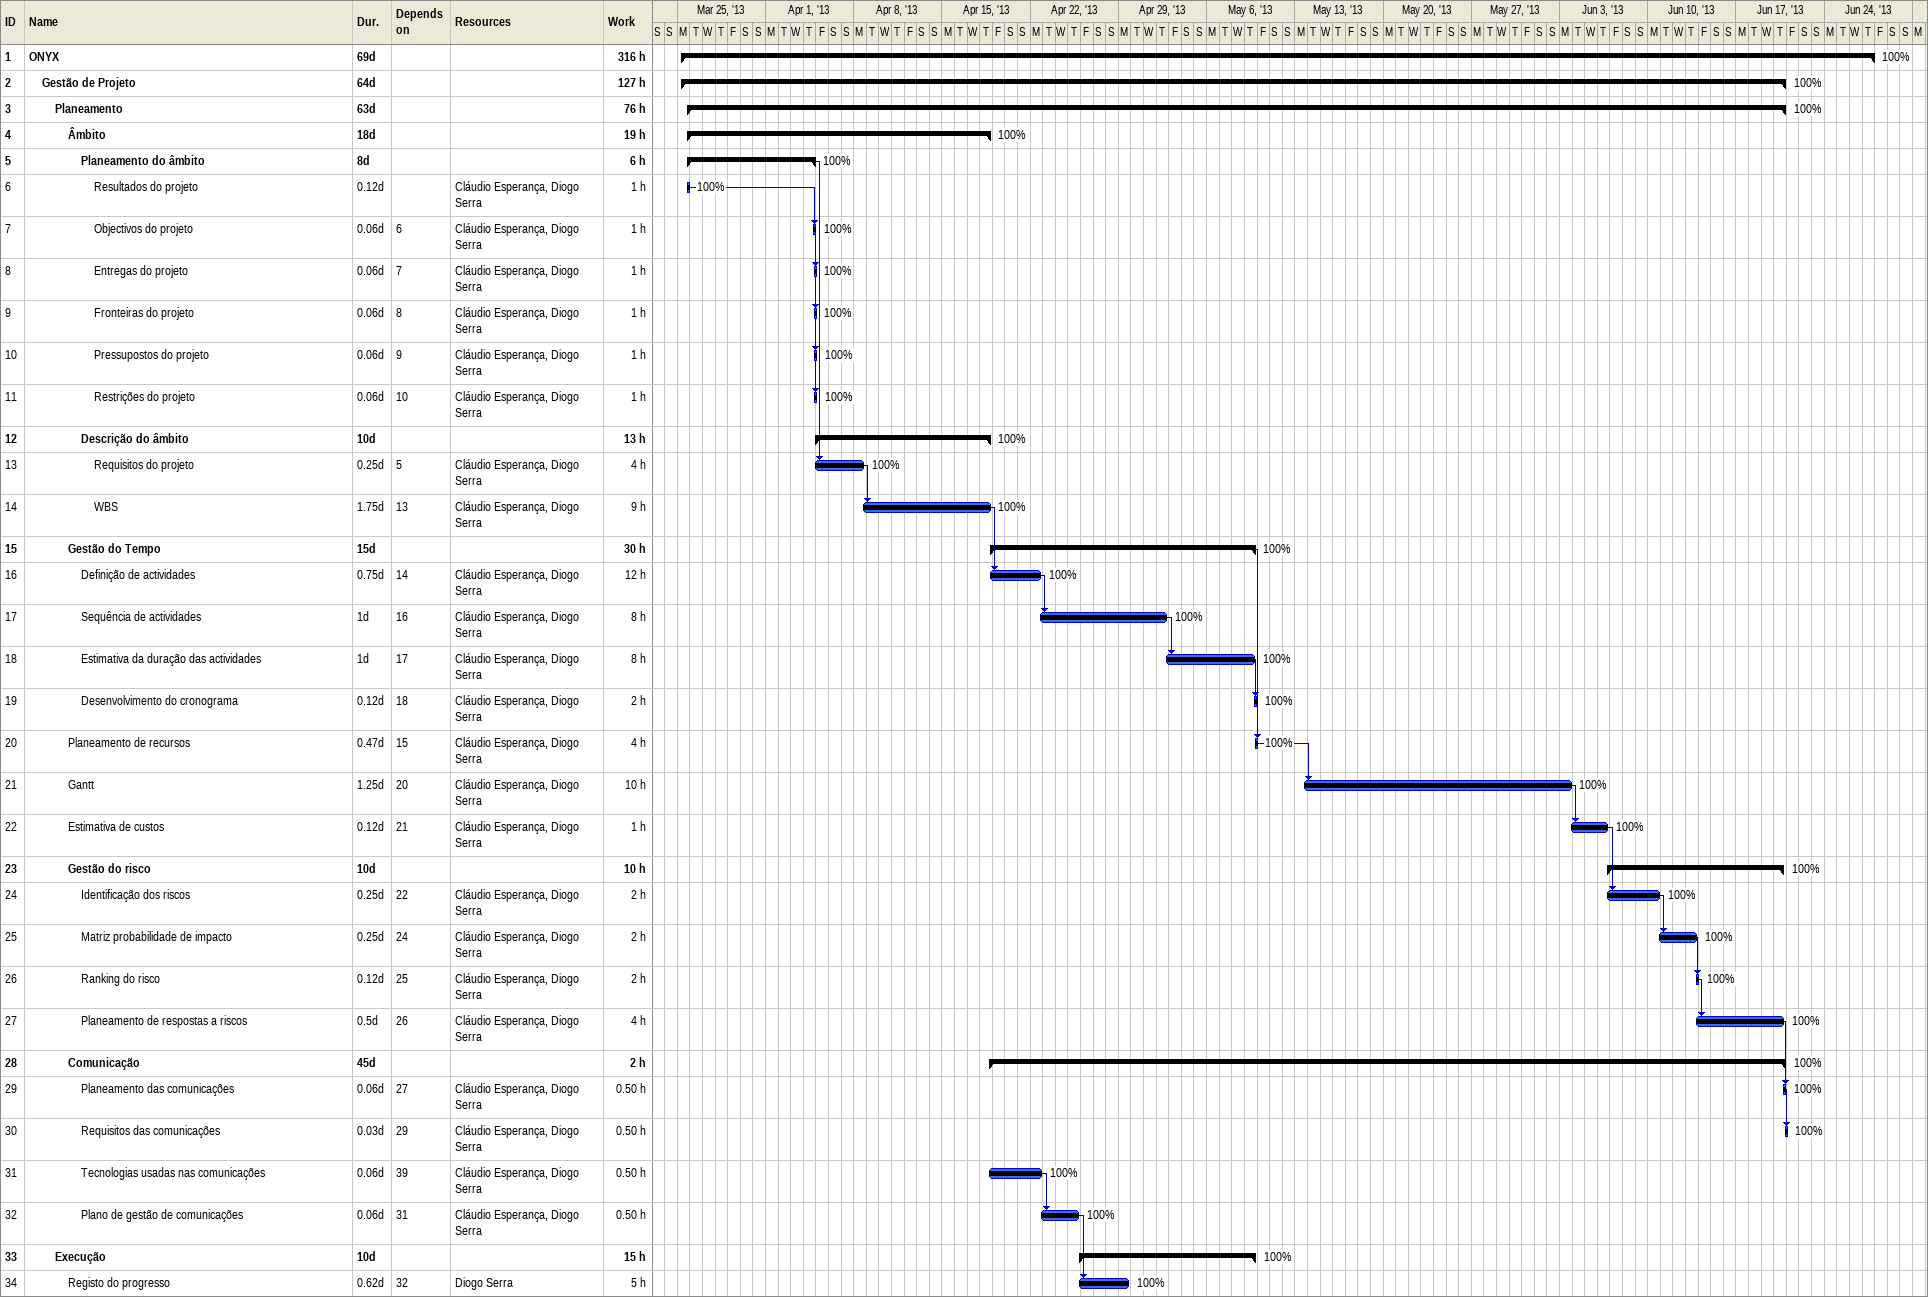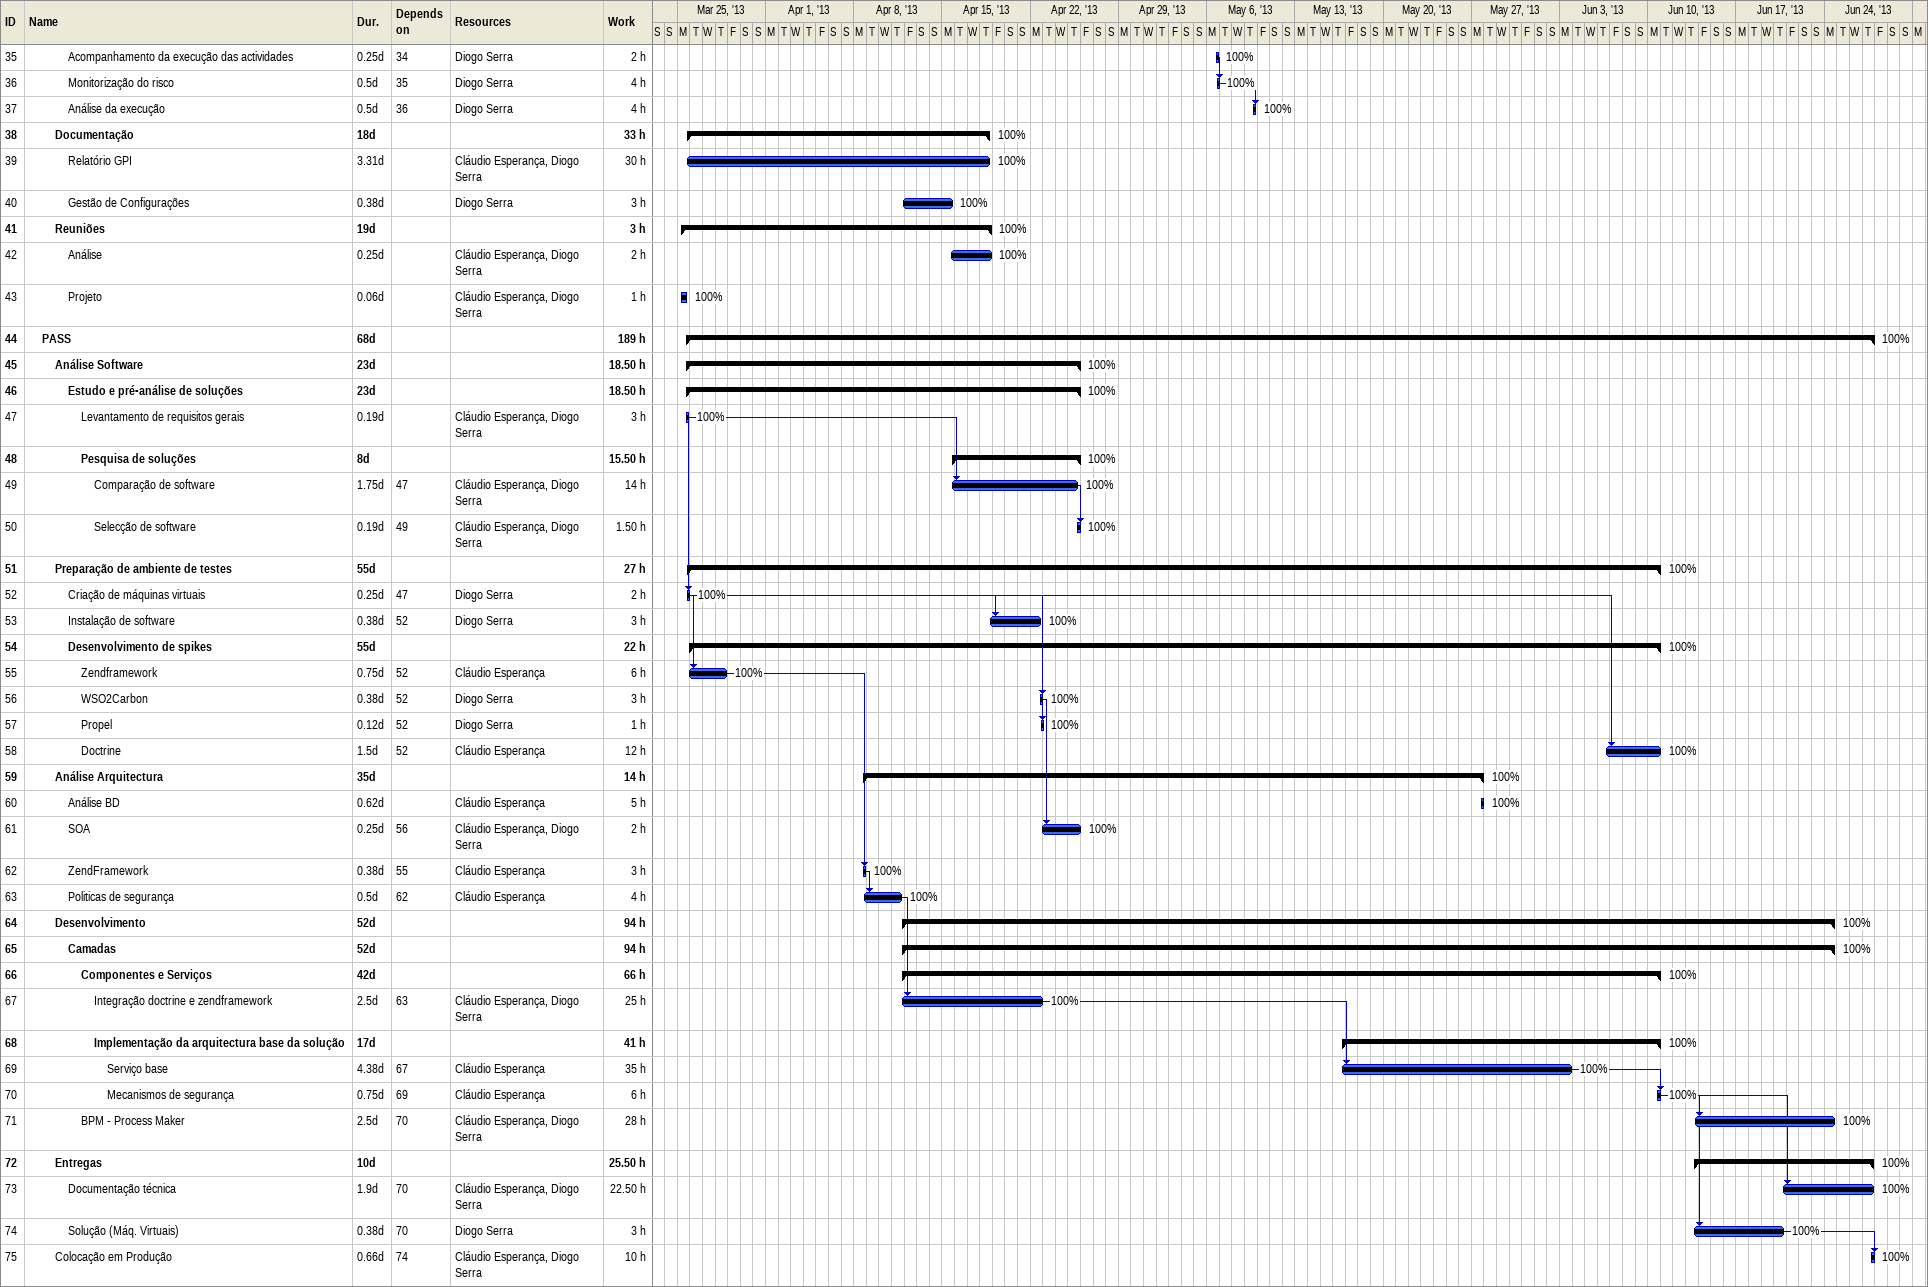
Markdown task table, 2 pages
| ID | Level | Task | Duration | Start | Finish | Predecessors | Resources | % complete | Work (h) |
|---|---|---|---|---|---|---|---|---|---|
| 1 | 1 | **ONYX** | 69d | 2013-03-25 | 2013-06-27 |  |  | 100 | 316 |
| 2 | 2 | **Gestão de Projeto** | 64d | 2013-03-25 | 2013-06-20 |  |  | 100 | 127 |
| 3 | 3 | **Planeamento** | 63d | 2013-03-25 | 2013-06-20 |  |  | 100 | 76 |
| 4 | 4 | **Âmbito** | 18d | 2013-03-25 | 2013-04-18 |  |  | 100 | 19 |
| 5 | 5 | **Planeamento do âmbito** | 8d | 2013-03-25 | 2013-04-04 |  |  | 100 | 6 |
| 6 | 6 | Resultados do projeto | 0.12d | 2013-03-25 | 2013-03-25 |  | Cláudio Esperança, Diogo Serra | 100 | 1 |
| 7 | 6 | Objectivos do projeto | 0.06d | 2013-04-04 | 2013-04-04 | 6 | Cláudio Esperança, Diogo Serra | 100 | 1 |
| 8 | 6 | Entregas do projeto | 0.06d | 2013-04-04 | 2013-04-04 | 7 | Cláudio Esperança, Diogo Serra | 100 | 1 |
| 9 | 6 | Fronteiras do projeto | 0.06d | 2013-04-04 | 2013-04-04 | 8 | Cláudio Esperança, Diogo Serra | 100 | 1 |
| 10 | 6 | Pressupostos do projeto | 0.06d | 2013-04-04 | 2013-04-04 | 9 | Cláudio Esperança, Diogo Serra | 100 | 1 |
| 11 | 6 | Restrições do projeto | 0.06d | 2013-04-04 | 2013-04-04 | 10 | Cláudio Esperança, Diogo Serra | 100 | 1 |
| 12 | 5 | **Descrição do âmbito** | 10d | 2013-04-04 | 2013-04-18 |  |  | 100 | 13 |
| 13 | 6 | Requisitos do projeto | 0.25d | 2013-04-04 | 2013-04-08 | 5 | Cláudio Esperança, Diogo Serra | 100 | 4 |
| 14 | 6 | WBS | 1.75d | 2013-04-08 | 2013-04-18 | 13 | Cláudio Esperança, Diogo Serra | 100 | 9 |
| 15 | 4 | **Gestão do Tempo** | 15d | 2013-04-18 | 2013-05-09 |  |  | 100 | 30 |
| 16 | 5 | Definição de actividades | 0.75d | 2013-04-18 | 2013-04-22 | 14 | Cláudio Esperança, Diogo Serra | 100 | 12 |
| 17 | 5 | Sequência de actividades | 1d | 2013-04-22 | 2013-05-02 | 16 | Cláudio Esperança, Diogo Serra | 100 | 8 |
| 18 | 5 | Estimativa da duração das actividades | 1d | 2013-05-02 | 2013-05-09 | 17 | Cláudio Esperança, Diogo Serra | 100 | 8 |
| 19 | 5 | Desenvolvimento do cronograma | 0.12d | 2013-05-09 | 2013-05-09 | 18 | Cláudio Esperança, Diogo Serra | 100 | 2 |
| 20 | 4 | Planeamento de recursos | 0.47d | 2013-05-09 | 2013-05-10 | 15 | Cláudio Esperança, Diogo Serra | 100 | 4 |
| 21 | 4 | Gantt | 1.25d | 2013-05-13 | 2013-06-03 | 20 | Cláudio Esperança, Diogo Serra | 100 | 10 |
| 22 | 4 | Estimativa de custos | 0.12d | 2013-06-03 | 2013-06-06 | 21 | Cláudio Esperança, Diogo Serra | 100 | 1 |
| 23 | 4 | **Gestão do risco** | 10d | 2013-06-06 | 2013-06-20 |  |  | 100 | 10 |
| 24 | 5 | Identificação dos riscos | 0.25d | 2013-06-06 | 2013-06-10 | 22 | Cláudio Esperança, Diogo Serra | 100 | 2 |
| 25 | 5 | Matriz probabilidade de impacto | 0.25d | 2013-06-10 | 2013-06-13 | 24 | Cláudio Esperança, Diogo Serra | 100 | 2 |
| 26 | 5 | Ranking do risco | 0.12d | 2013-06-13 | 2013-06-13 | 25 | Cláudio Esperança, Diogo Serra | 100 | 2 |
| 27 | 5 | Planeamento de respostas a riscos | 0.5d | 2013-06-13 | 2013-06-20 | 26 | Cláudio Esperança, Diogo Serra | 100 | 4 |
| 28 | 4 | **Comunicação** | 45d | 2013-04-18 | 2013-06-20 |  |  | 100 | 2 |
| 29 | 5 | Planeamento das comunicações | 0.06d | 2013-06-20 | 2013-06-20 | 27 | Cláudio Esperança, Diogo Serra | 100 | 0.50 |
| 30 | 5 | Requisitos das comunicações | 0.03d | 2013-06-20 | 2013-06-20 | 29 | Cláudio Esperança, Diogo Serra | 100 | 0.50 |
| 31 | 5 | Tecnologias usadas nas comunicações | 0.06d | 2013-04-18 | 2013-04-22 | 39 | Cláudio Esperança, Diogo Serra | 100 | 0.50 |
| 32 | 5 | Plano de gestão de comunicações | 0.06d | 2013-04-22 | 2013-04-25 | 31 | Cláudio Esperança, Diogo Serra | 100 | 0.50 |
| 33 | 3 | **Execução** | 10d | 2013-04-25 | 2013-05-09 |  |  | 100 | 15 |
| 34 | 4 | Registo do progresso | 0.62d | 2013-04-25 | 2013-04-29 | 32 | Diogo Serra | 100 | 5 |
| 35 | 4 | Acompanhamento da execução das actividades | 0.25d | 2013-05-06 | 2013-05-06 | 34 | Diogo Serra | 100 | 2 |
| 36 | 4 | Monitorização do risco | 0.5d | 2013-05-06 | 2013-05-07 | 35 | Diogo Serra | 100 | 4 |
| 37 | 4 | Análise da execução | 0.5d | 2013-05-09 | 2013-05-09 | 36 | Diogo Serra | 100 | 4 |
| 38 | 3 | **Documentação** | 18d | 2013-03-25 | 2013-04-18 |  |  | 100 | 33 |
| 39 | 4 | Relatório GPI | 3.31d | 2013-03-25 | 2013-04-18 |  | Cláudio Esperança, Diogo Serra | 100 | 30 |
| 40 | 4 | Gestão de Configurações | 0.38d | 2013-04-11 | 2013-04-15 |  | Diogo Serra | 100 | 3 |
| 41 | 3 | **Reuniões** | 19d | 2013-03-25 | 2013-04-18 |  |  | 100 | 3 |
| 42 | 4 | Análise | 0.25d | 2013-04-15 | 2013-04-18 |  | Cláudio Esperança, Diogo Serra | 100 | 2 |
| 43 | 4 | Projeto | 0.06d | 2013-03-25 | 2013-03-25 |  | Cláudio Esperança, Diogo Serra | 100 | 1 |
| 44 | 2 | **PASS** | 68d | 2013-03-25 | 2013-06-27 |  |  | 100 | 189 |
| 45 | 3 | **Análise Software** | 23d | 2013-03-25 | 2013-04-25 |  |  | 100 | 18.50 |
| 46 | 4 | **Estudo e pré-análise de soluções** | 23d | 2013-03-25 | 2013-04-25 |  |  | 100 | 18.50 |
| 47 | 5 | Levantamento de requisitos gerais | 0.19d | 2013-03-25 | 2013-03-25 |  | Cláudio Esperança, Diogo Serra | 100 | 3 |
| 48 | 5 | **Pesquisa de soluções** | 8d | 2013-04-15 | 2013-04-25 |  |  | 100 | 15.50 |
| 49 | 6 | Comparação de software | 1.75d | 2013-04-15 | 2013-04-25 | 47 | Cláudio Esperança, Diogo Serra | 100 | 14 |
| 50 | 6 | Selecção de software | 0.19d | 2013-04-25 | 2013-04-25 | 49 | Cláudio Esperança, Diogo Serra | 100 | 1.50 |
| 51 | 3 | **Preparação de ambiente de testes** | 55d | 2013-03-25 | 2013-06-11 |  |  | 100 | 27 |
| 52 | 4 | Criação de máquinas virtuais | 0.25d | 2013-03-25 | 2013-03-25 | 47 | Diogo Serra | 100 | 2 |
| 53 | 4 | Instalação de software | 0.38d | 2013-04-18 | 2013-04-22 | 52 | Diogo Serra | 100 | 3 |
| 54 | 4 | **Desenvolvimento de spikes** | 55d | 2013-03-25 | 2013-06-11 |  |  | 100 | 22 |
| 55 | 5 | Zendframework | 0.75d | 2013-03-25 | 2013-03-28 | 52 | Cláudio Esperança | 100 | 6 |
| 56 | 5 | WSO2Carbon | 0.38d | 2013-04-22 | 2013-04-22 | 52 | Diogo Serra | 100 | 3 |
| 57 | 5 | Propel | 0.12d | 2013-04-22 | 2013-04-22 | 52 | Diogo Serra | 100 | 1 |
| 58 | 5 | Doctrine | 1.5d | 2013-06-06 | 2013-06-11 | 52 | Cláudio Esperança | 100 | 12 |
| 59 | 3 | **Análise Arquitectura** | 35d | 2013-04-08 | 2013-05-27 |  |  | 100 | 14 |
| 60 | 4 | Análise BD | 0.62d | 2013-05-27 | 2013-05-27 |  | Cláudio Esperança | 100 | 5 |
| 61 | 4 | SOA | 0.25d | 2013-04-22 | 2013-04-25 | 56 | Cláudio Esperança, Diogo Serra | 100 | 2 |
| 62 | 4 | ZendFramework | 0.38d | 2013-04-08 | 2013-04-08 | 55 | Cláudio Esperança | 100 | 3 |
| 63 | 4 | Politicas de segurança | 0.5d | 2013-04-08 | 2013-04-11 | 62 | Cláudio Esperança | 100 | 4 |
| 64 | 3 | **Desenvolvimento** | 52d | 2013-04-11 | 2013-06-24 |  |  | 100 | 94 |
| 65 | 4 | **Camadas** | 52d | 2013-04-11 | 2013-06-24 |  |  | 100 | 94 |
| 66 | 5 | **Componentes e Serviços** | 42d | 2013-04-11 | 2013-06-11 |  |  | 100 | 66 |
| 67 | 6 | Integração doctrine e zendframework | 2.5d | 2013-04-11 | 2013-04-22 | 63 | Cláudio Esperança, Diogo Serra | 100 | 25 |
| 68 | 6 | **Implementação da arquitectura base da solução** | 17d | 2013-05-16 | 2013-06-11 |  |  | 100 | 41 |
| 69 | 7 | Serviço base | 4.38d | 2013-05-16 | 2013-06-03 | 67 | Cláudio Esperança | 100 | 35 |
| 70 | 7 | Mecanismos de segurança | 0.75d | 2013-06-10 | 2013-06-11 | 69 | Cláudio Esperança | 100 | 6 |
| 71 | 5 | BPM - Process Maker | 2.5d | 2013-06-13 | 2013-06-24 | 70 | Cláudio Esperança, Diogo Serra | 100 | 28 |
| 72 | 3 | **Entregas** | 10d | 2013-06-13 | 2013-06-27 |  |  | 100 | 25.50 |
| 73 | 4 | Documentação técnica | 1.9d | 2013-06-20 | 2013-06-27 | 70 | Cláudio Esperança, Diogo Serra | 100 | 22.50 |
| 74 | 4 | Solução (Máq. Virtuais) | 0.38d | 2013-06-13 | 2013-06-20 | 70 | Diogo Serra | 100 | 3 |
| 75 | 3 | Colocação em Produção | 0.66d | 2013-06-27 | 2013-06-27 | 74 | Cláudio Esperança, Diogo Serra | 100 | 10 |
